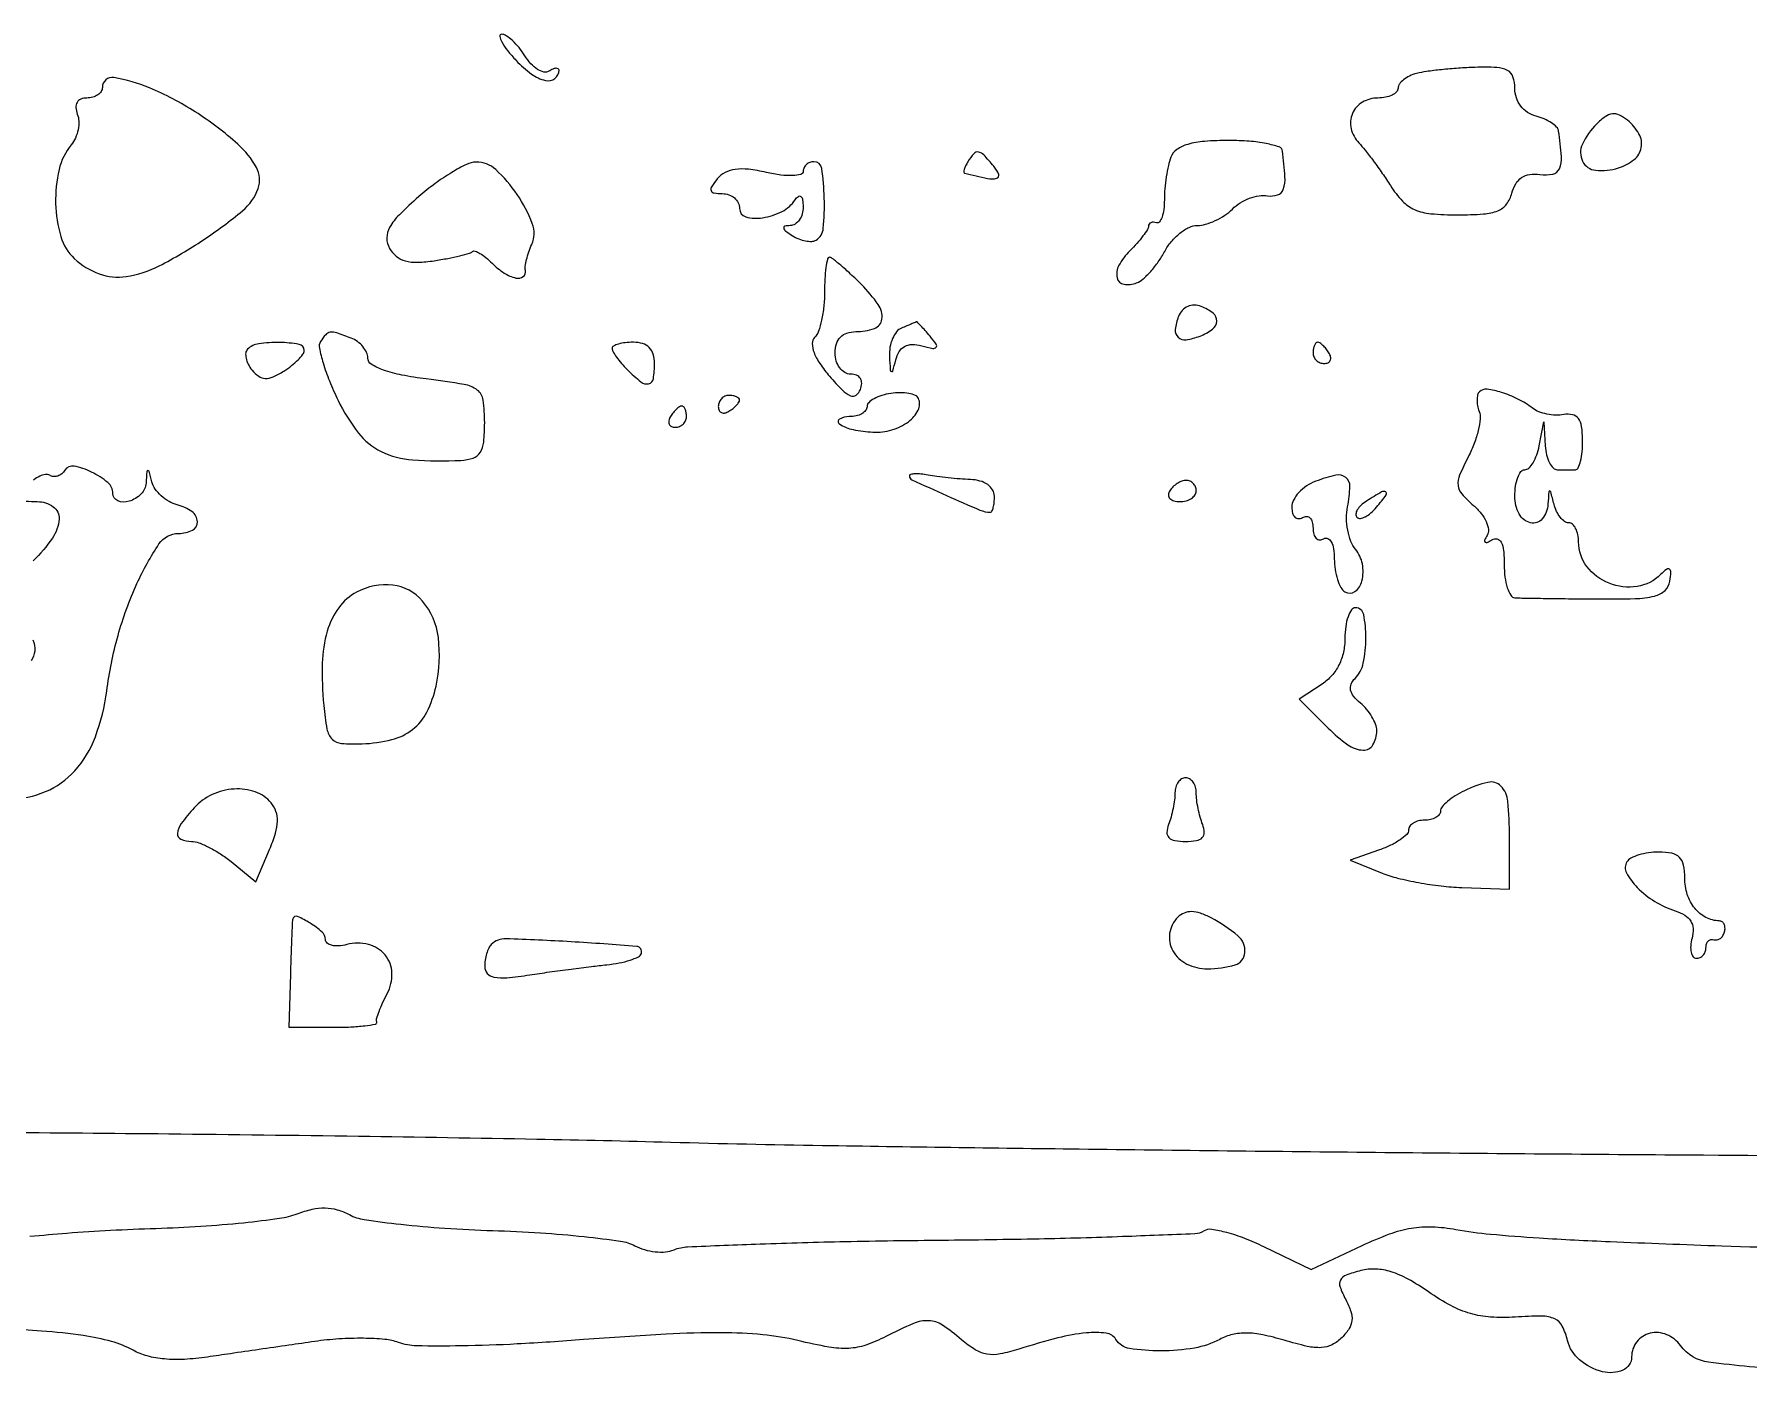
# Model space of a CAD drawing. Extents: x 0 to 5034, y 0 to 2560.
# Drawn here: x 2100.6 to 2262, y 2286 to 2412 of the extents above; entities that cross this region are included whole.
import ezdxf

# ---------------------------------------------------------------- set-up
doc = ezdxf.new("R2010")
doc.units = 0

msp = doc.modelspace()

# ---------------------------------------------------------------- linework, layer by layer
for points in [[(2145.971046, 2409.53082, 0.046048), (2147.408934, 2408.258007, 0.102797), (2148.7316, 2407.655131, 0.219069), (2149.609679, 2407.840938, 0.237031), (2150, 2408.618034, 0.277036), (2149.917278, 2408.755873, 0.14872), (2149.715858, 2408.795549, 0.077316), (2149.403983, 2408.714215, 0.03605), (2149.032707, 2408.520214, -0.199264), (2148.567386, 2408.445026, -0.084792), (2147.975538, 2408.696902, -0.065043), (2147.35066, 2409.224769, -0.045332), (2146.79216, 2409.961197, 0.030436), (2146.236111, 2410.741562, 0.036277), (2145.618631, 2411.401102, 0.039264), (2145.029521, 2411.865253, 0.148278), (2144.585139, 2412, 0.467544), (2144.41819, 2411.800216, 0.083411), (2144.60707, 2411.274678, 0.04176), (2145.145207, 2410.479473, 0.018948)], [(2230.75, 2408.310674, 0.046657), (2230.080469, 2408.067143, 0.05682), (2229.514062, 2407.715479, 0.067019), (2229.127374, 2407.31495, 0.159836), (2229, 2406.926676, -0.194409), (2228.856972, 2406.572726, -0.087096), (2228.443928, 2406.272211, -0.066959), (2227.831509, 2406.068232, -0.046984), (2227.106989, 2406, 0.134525), (2225.648117, 2405.600256, 0.15946), (2224.710163, 2404.530078, 0.159282), (2224.585744, 2403.111457, 0.134192), (2225.305455, 2401.778939, -0.023321), (2225.893592, 2401.102081, -0.007953), (2226.684442, 2400.067876, -0.007887), (2227.522651, 2398.896642, -0.009013), (2228.286018, 2397.75, 0.045966), (2229.414947, 2396.298999, 0.102336), (2230.553721, 2395.496692, 0.081137), (2232.086279, 2395.108824, 0.021493), (2234.616673, 2395, 0.016692), (2237.053299, 2395.081365, 0.078577), (2238.414303, 2395.390851, 0.137254), (2239.22208, 2396.009052, 0.097554), (2239.721044, 2397.041271, -0.069319), (2240.088401, 2397.924413, -0.113928), (2240.643081, 2398.508606, -0.11317), (2241.400599, 2398.792915, -0.067788), (2242.366478, 2398.791271, 0.085326), (2243.566811, 2398.831099, 0.245117), (2244.19324, 2399.341998, 0.120547), (2244.383834, 2400.480016, 0.016645), (2244.125, 2402.883369, 0.161415), (2243.938474, 2403.259244, 0.051406), (2243.449219, 2403.660882, 0.045174), (2242.774627, 2404.024486, 0.03709), (2242, 2404.289749, -0.0816), (2241.191502, 2404.649462, -0.08438), (2240.551274, 2405.245678, -0.083929), (2240.141521, 2406.022939, -0.079589), (2240, 2406.90638, 0.079191), (2239.827089, 2407.991274, 0.194757), (2239.316063, 2408.597002, 0.111156), (2238.29773, 2408.872153, 0.018356), (2236.25, 2408.883999, 0.009449), (2234.685939, 2408.80601, 0.008787), (2233.0875, 2408.667734, 0.008803), (2231.670948, 2408.494814, 0.029142)], [(2107, 2407, -0.145266), (2106.886819, 2406.618655, -0.099317), (2106.568594, 2406.29375, -0.083434), (2106.092793, 2406.074778, -0.066306), (2105.531385, 2406, 0.094009), (2104.969747, 2405.893461, 0.167795), (2104.616375, 2405.591306, 0.152052), (2104.504221, 2405.110328, 0.073557), (2104.64326, 2404.487265, -0.083822), (2104.780675, 2403.806422, -0.056265), (2104.716691, 2403.013388, -0.055077), (2104.473187, 2402.234392, -0.070043), (2104.078078, 2401.594079, 0.116973), (2102.923796, 2399.263345, 0.063424), (2102.601884, 2396.063675, 0.0642), (2103.087745, 2392.946694, 0.135296), (2104.361121, 2390.878191, 0.101444), (2106.697856, 2389.452499, 0.123043), (2109.244235, 2389.19501, 0.083471), (2112.351238, 2390.192443, 0.027241), (2116.515384, 2392.64158, 0.026967), (2120.20223, 2395.386876, 0.133877), (2121.670383, 2397.484549, 0.21642), (2121.508297, 2399.46207, 0.083879), (2119.75, 2401.656909, 0.039261), (2115.745103, 2404.698498, 0.043582), (2111.446789, 2406.957829, 0.058802), (2108.085046, 2407.922205, 0.462468)], [(2247.692247, 2403.54939, 0.086621), (2246.362131, 2401.656733, 0.229439), (2246.38033, 2400.045469, 0.258622), (2247.617903, 2399.194655, 0.101207), (2249.75, 2399.420653, 0.090691), (2251.230068, 2400.206719, 0.180259), (2251.908813, 2401.326296, 0.179188), (2251.691308, 2402.622151, 0.089529), (2250.605946, 2403.912073, 0.062202), (2249.847681, 2404.396473, 0.142981), (2249.185356, 2404.503494, 0.124386), (2248.508614, 2404.239968, 0.041664)], [(2188.5, 2400, 0.024465), (2188.285131, 2399.610999, 0.044078), (2188.154287, 2399.271275, 0.062476), (2188.115545, 2399.022916, 0.353185), (2188.190983, 2398.923489, 0.009465), (2190.352713, 2398.431485, 0.110428), (2191.213243, 2398.444488, 0.46087), (2191.398728, 2398.80783, 0.075397), (2190.933363, 2399.580293, 0.015231), (2189.994387, 2400.644027, 0.16301), (2189.494248, 2400.913356, 0.261772), (2189.059937, 2400.759111, 0.041002)], [(2207.606989, 2400.418213, 0.037334), (2207.373731, 2399.641583, 0.016637), (2207.178303, 2398.590725, 0.016361), (2207.044382, 2397.459904, 0.021293), (2207, 2396.418213, -0.029586), (2206.946145, 2395.508849, -0.053731), (2206.779687, 2394.783787, -0.08262), (2206.536555, 2394.336494, -0.317516), (2206.25, 2394.25, 0.069569), (2205.963211, 2394.303027, 0.112676), (2205.720313, 2394.258705, 0.144729), (2205.560032, 2394.125785, 0.14883), (2205.5, 2393.928571, -0.145086), (2205.405903, 2393.611116, -0.017565), (2204.983238, 2393.008238, -0.019681), (2204.414502, 2392.313406, -0.015028), (2203.740809, 2391.597952, 0.069136), (2202.721775, 2390.250066, 0.182686), (2202.546414, 2389.073096, 0.307953), (2203.178483, 2388.472536, 0.132969), (2204.39143, 2388.596711, 0.088661), (2204.991488, 2388.959074, 0.030587), (2205.71358, 2389.675245, 0.029265), (2206.429381, 2390.579025, 0.029994), (2207.028385, 2391.553037, -0.05111), (2207.659864, 2392.489011, -0.050559), (2208.470152, 2393.281205, -0.055119), (2209.328401, 2393.822817, -0.113692), (2210.097551, 2394, 0.070729), (2210.883834, 2394.111785, 0.038874), (2211.795278, 2394.455016, 0.03784), (2212.683778, 2394.956106, 0.049101), (2213.406132, 2395.54899, -0.05845), (2214.128252, 2396.119485, -0.047454), (2215.014168, 2396.555135, -0.049177), (2215.921797, 2396.800392, -0.08391), (2216.705119, 2396.79899, 0.12172), (2217.667209, 2396.869377, 0.236672), (2218.201285, 2397.397794, 0.098363), (2218.356049, 2398.583079, 0.014525), (2218.125, 2401, 0.290133), (2217.803712, 2401.389983, 0.030063), (2216.599397, 2401.70625, 0.029978), (2214.991168, 2401.927585, 0.01921), (2213.106989, 2402, 0.017659), (2210.771008, 2401.917471, 0.0524), (2209.194399, 2401.638168, 0.084002), (2208.17509, 2401.148736, 0.148356)], [(2136.795536, 2396.712453, 0.016656), (2134.964969, 2395.014966, 0.069189), (2134.053563, 2393.820123, 0.127248), (2133.787543, 2392.82149, 0.13295), (2134.046335, 2391.837363, 0.094038), (2134.680076, 2391.098586, 0.101833), (2135.523863, 2390.668605, 0.075491), (2136.673077, 2390.532804, 0.03041), (2138.250799, 2390.681349, 0.008388), (2139.522315, 2390.901515, 0.01161), (2140.653955, 2391.144429, 0.008294), (2141.583133, 2391.382929, 0.126395), (2141.869048, 2391.546366, -0.292459), (2142.102886, 2391.594184, -0.043411), (2142.556324, 2391.372846, -0.03752), (2143.107162, 2390.983014, -0.023633), (2143.690476, 2390.452381, 0.050996), (2144.831378, 2389.523165, 0.090812), (2145.943196, 2389.052488, 0.212648), (2146.622967, 2389.190084, 0.298582), (2146.841241, 2389.75, -0.088325), (2146.828269, 2390.150169, -0.023125), (2146.950056, 2390.783324, -0.022753), (2147.158403, 2391.503086, -0.021539), (2147.43461, 2392.214506, 0.197302), (2147.481413, 2394.180256, 0.057558), (2146.05355, 2396.917684, 0.057531), (2144.036051, 2399.261547, 0.194258), (2142.181906, 2399.962453, 0.107744), (2141.301661, 2399.749858, 0.022818), (2139.905874, 2398.992278, 0.022893), (2138.33717, 2397.94495, 0.019986)], [(2164.907074, 2398.388031, 0.027492), (2164.377293, 2397.673134, 0.231399), (2164.32752, 2397.286375, 0.280462), (2164.599587, 2397.058553, 0.037579), (2165.377555, 2397, -0.085378), (2165.997113, 2396.893429, -0.093646), (2166.523407, 2396.586876, -0.100375), (2166.875393, 2396.130087, -0.114611), (2167, 2395.59362, 0.337686), (2167.596033, 2394.811729, 0.106217), (2169.161046, 2394.723203, 0.079553), (2171.002071, 2395.320877, 0.126687), (2172.234687, 2396.412284, -0.077717), (2172.5371, 2396.73744, -0.36216), (2172.774351, 2396.730692, -0.18108), (2172.937551, 2396.424095, -0.03054), (2172.984687, 2395.75, -0.069684), (2172.896827, 2395.080015, -0.085406), (2172.628314, 2394.509564, -0.099682), (2172.225509, 2394.125369, -0.138577), (2171.75, 2393.984687, 0.054277), (2171.267095, 2393.926117, 0.409565), (2171.155742, 2393.750153, 0.180775), (2171.329562, 2393.479528, 0.019534), (2171.952254, 2393.05067, 0.045296), (2172.56691, 2392.73572, 0.049042), (2173.212247, 2392.546664, 0.054724), (2173.79244, 2392.501528, 0.131214), (2174.202254, 2392.625, 0.235095), (2174.885178, 2393.725451, 0.030267), (2174.97975, 2396.581728, 0.029624), (2174.738211, 2399.362325, 0.372104), (2174, 2400, 0.088242), (2173.618186, 2399.932087, 0.094736), (2173.29375, 2399.737185, 0.100019), (2173.076714, 2399.446624, 0.110996), (2173, 2399.105311, -0.340919), (2172.769463, 2398.806497, -0.056133), (2171.998968, 2398.694457, -0.041293), (2170.884266, 2398.75056, -0.022253), (2169.529519, 2398.993342, 0.025223), (2167.840074, 2399.285764, 0.062873), (2166.588897, 2399.279973, 0.087589), (2165.643948, 2398.982541, 0.09993)], [(2175, 2387.7, -0.025668), (2174.931524, 2386.367014, -0.028226), (2174.726684, 2385.090312, -0.029271), (2174.428946, 2384.031216, -0.111057), (2174.069564, 2383.45, 0.204092), (2173.843487, 2382.871145, 0.084799), (2174.013189, 2382.031848, 0.057917), (2174.562601, 2380.987772, 0.028474), (2175.480783, 2379.79745, 0.015995), (2176.687697, 2378.491379, 0.09674), (2177.445333, 2377.973086, 0.260404), (2177.974017, 2378.027415, 0.149216), (2178.379835, 2378.54745, 0.082024), (2178.500064, 2379.132368, 0.150959), (2178.375991, 2379.597619, 0.159639), (2178.018535, 2379.895005, 0.094609), (2177.468615, 2380, -0.135114), (2176.908572, 2380.154154, -0.100388), (2176.431406, 2380.5875, -0.086919), (2176.11027, 2381.235706, -0.071767), (2176, 2382, -0.072026), (2176.12506, 2382.863653, -0.121293), (2176.492623, 2383.492399, -0.12387), (2177.103605, 2383.870271, -0.077002), (2177.940983, 2384, 0.085354), (2179.704121, 2384.303191, 0.285034), (2180.406193, 2385.180559, 0.186047), (2180.056539, 2386.559314, 0.042312), (2178.473658, 2388.435433, 0.008257), (2177.458041, 2389.41805, 0.012051), (2176.52891, 2390.246658, 0.007598), (2175.732384, 2390.90269, 0.170056), (2175.454545, 2391, 0.355678), (2175.275179, 2390.853928, 0.016757), (2175.133523, 2390.030625, 0.021287), (2175.032739, 2388.965165, 0.012936)], [(2208.338607, 2385.440013, 0.061221), (2208.028074, 2384.193319, 0.241786), (2208.292769, 2383.474083, 0.226486), (2209.051863, 2383.240736, 0.054851), (2210.356872, 2383.58345, 0.067891), (2211.535158, 2384.230185, 0.227708), (2211.935101, 2384.98827, 0.240909), (2211.585124, 2385.741158, 0.074248), (2210.462146, 2386.376152, 0.092161), (2209.813795, 2386.495878, 0.103874), (2209.194765, 2386.365098, 0.104304), (2208.682533, 2385.997035, 0.093639)], [(2182.25, 2384.337719, 0.130764), (2181.780094, 2383.985232, 0.066516), (2181.401263, 2383.345038, 0.059049), (2181.16459, 2382.532791, 0.054819), (2181.116001, 2381.666667, 0.003379), (2181.192192, 2380.403552, 0.256035), (2181.298092, 2380.237717, 0.482832), (2181.424519, 2380.290938, 0.005085), (2181.707194, 2381.342784, -0.073973), (2182.039967, 2382.129768, -0.131915), (2182.545699, 2382.611172, -0.125573), (2183.243678, 2382.788358, -0.063722), (2184.148344, 2382.671458, 0.014051), (2185.2001, 2382.427772, 0.270366), (2185.505564, 2382.5319, 0.345706), (2185.519414, 2382.817414, 0.018878), (2184.934706, 2383.578674, 0.007538), (2184.473278, 2384.117907, 0.012307), (2184.064147, 2384.559295, 0.005974), (2183.712775, 2384.911615, 0.345046), (2183.627555, 2384.921053, -0.037045), (2183.534157, 2384.872409, -0.001387), (2183.170282, 2384.717133, -0.002502), (2182.73817, 2384.536697, -0.001757)], [(2120.675343, 2382.342009, 0.167193), (2120.504978, 2381.992968, 0.083611), (2120.526889, 2381.496243, 0.068036), (2120.730869, 2380.931797, 0.052569), (2121.093954, 2380.386792, 0.067101), (2121.723647, 2379.807109, 0.145045), (2122.342393, 2379.600697, 0.114687), (2123.072747, 2379.744547, 0.033863), (2124.085278, 2380.28533, 0.026432), (2124.818289, 2380.798844, 0.03299), (2125.43755, 2381.352927, 0.034878), (2125.878407, 2381.870833, 0.16022), (2126, 2382.240547, 0.364407), (2125.525842, 2382.804741, 0.038503), (2123.680033, 2382.982524, 0.039647), (2121.723753, 2382.864614, 0.162905)], [(2127.540319, 2383.065238, 0.192228), (2127.433241, 2382.45518, 0.021217), (2127.788867, 2381.053665, 0.023443), (2128.383712, 2379.360246, 0.016894), (2129.197698, 2377.529978, 0.052409), (2131.113803, 2374.453102, 0.114074), (2133.26088, 2372.70997, 0.096485), (2136.197899, 2371.921135, 0.030666), (2140.75, 2371.881517, 0.067417), (2141.912179, 2372.101704, 0.172578), (2142.577272, 2372.621798, 0.117814), (2142.911749, 2373.595757, 0.024068), (2143, 2375.428044, 0.033958), (2142.8549, 2377.562069, 0.200799), (2142.298782, 2378.506643, 0.120748), (2141.069466, 2379.029334, 0.00935), (2137.5, 2379.543267, -0.017137), (2135.187584, 2379.913047, -0.037591), (2133.460526, 2380.387283, -0.050559), (2132.327578, 2380.92643, -0.26217), (2132, 2381.508235, 0.108694), (2131.882571, 2382.042036, 0.066382), (2131.53535, 2382.588975, 0.061727), (2131.022991, 2383.0656, 0.064985), (2130.418213, 2383.393011, 0.011382), (2129.066895, 2383.876571, 0.109), (2128.462005, 2383.939548, 0.182961), (2128.028951, 2383.716662, 0.045025)], [(2155, 2382.428571, 0.13383), (2155.083265, 2382.123056, 0.022027), (2155.419643, 2381.605357, 0.022866), (2155.881604, 2381.017412, 0.018427), (2156.428571, 2380.428571, 0.026129), (2157.714651, 2379.270315, 0.228764), (2158.440989, 2379.09939, 0.306577), (2158.883578, 2379.5677, 0.040575), (2159, 2381, 0.072254), (2158.873159, 2381.873159, 0.124864), (2158.5, 2382.5, 0.124864), (2157.873159, 2382.873159, 0.072254), (2157, 2383, 0.027026), (2156.233651, 2382.958548, 0.042582), (2155.5875, 2382.832143, 0.052312), (2155.132627, 2382.648967, 0.277684)], [(2221, 2382, 0.105053), (2221.081062, 2381.618444, 0.099167), (2221.311086, 2381.29375, 0.09642), (2221.654762, 2381.076123, 0.093332), (2222.059017, 2381, 0.108972), (2222.413961, 2381.078288, 0.182303), (2222.6254, 2381.29375, 0.161196), (2222.656512, 2381.6179, 0.082592), (2222.5, 2382, 0.029505), (2222.231006, 2382.382774, 0.035638), (2221.933975, 2382.70625, 0.038439), (2221.65171, 2382.934461, 0.151918), (2221.440983, 2383, 0.210953), (2221.272352, 2382.92554, 0.081139), (2221.129539, 2382.70625, 0.061769), (2221.032345, 2382.382849, 0.042167)], [(2165, 2376.940983, 0.108972), (2165.078288, 2376.586039, 0.182303), (2165.29375, 2376.3746, 0.161196), (2165.6179, 2376.343488, 0.082592), (2166, 2376.5, 0.029505), (2166.382774, 2376.768994, 0.035638), (2166.70625, 2377.066025, 0.038439), (2166.934461, 2377.34829, 0.151918), (2167, 2377.559017, 0.210953), (2166.92554, 2377.727648, 0.081139), (2166.70625, 2377.870461, 0.061769), (2166.382849, 2377.967655, 0.042167), (2166, 2378, 0.105053), (2165.618444, 2377.918938, 0.099167), (2165.29375, 2377.688914, 0.09642), (2165.076123, 2377.345238, 0.093332)], [(2181.25, 2378.181109, 0.038379), (2180.388644, 2377.990223, 0.053179), (2179.660937, 2377.681641, 0.06577), (2179.160756, 2377.310263, 0.202911), (2179, 2376.930449, -0.17408), (2178.872526, 2376.575408, -0.093323), (2178.510417, 2376.273319, -0.073609), (2177.970946, 2376.068894, -0.053868), (2177.333333, 2376, 0.127889), (2176.412717, 2375.760612, 0.563707), (2176.397002, 2375.316769, 0.093327), (2177.700453, 2374.775698, 0.040922), (2179.562844, 2374.540645, 0.081509), (2181.343504, 2374.753387, 0.089412), (2182.900458, 2375.524618, 0.116408), (2183.813989, 2376.607534, 0.224384), (2183.844541, 2377.717037, 0.19409), (2183.557893, 2377.996919, 0.053313), (2182.940271, 2378.176874, 0.045542), (2182.136656, 2378.246134, 0.034093)], [(2236.666667, 2378.333333, 0.137419), (2236.499814, 2378.036625, 0.056395), (2236.441045, 2377.574429, 0.050063), (2236.487804, 2377.03357, 0.045062), (2236.641255, 2376.492491, -0.116926), (2236.7353, 2375.792819, -0.033608), (2236.55311, 2374.70787, -0.031835), (2236.175226, 2373.4741, -0.029106), (2235.634211, 2372.259535, 0.019036), (2234.800466, 2370.484783, 0.126317), (2234.655626, 2369.525203, 0.157241), (2235.009308, 2368.719003, 0.034351), (2236.104406, 2367.642633, -0.047705), (2236.810718, 2366.910369, -0.061419), (2237.29851, 2366.113578, -0.074878), (2237.508439, 2365.375693, -0.171985), (2237.388041, 2364.818847, 0.031547), (2237.153274, 2364.379234, 0.326468), (2237.192429, 2364.189673, 0.301943), (2237.3921, 2364.159596, 0.02916), (2237.845492, 2364.404508, -0.200278), (2238.339375, 2364.483324, -0.222652), (2238.71396, 2364.183354, -0.091211), (2238.937578, 2363.39228, -0.023397), (2239, 2362.059017, 0.030948), (2239.072847, 2360.88321, 0.046765), (2239.29375, 2359.882267, 0.058268), (2239.615251, 2359.175811, 0.24785), (2240, 2358.944444, 0.009661), (2240.670849, 2358.920164, 0.000595), (2242.667047, 2358.888889, 0.000884), (2245.045391, 2358.858662, 0.000655), (2247.675055, 2358.833333, 0.008521), (2251.317575, 2358.86509, 0.053277), (2253.162147, 2359.110395, 0.12777), (2254.140186, 2359.635628, 0.171162), (2254.605754, 2360.519588, 0.021902), (2254.690372, 2361.346858, 0.260488), (2254.554874, 2361.626279, 0.330493), (2254.279737, 2361.618366, 0.029573), (2253.730699, 2361.130699, -0.159558), (2251.514051, 2360.007645, -0.133393), (2248.880948, 2360.305712, -0.135226), (2246.785817, 2361.887765, -0.165284), (2246, 2364.2, 0.049509), (2245.931628, 2364.888812, 0.069502), (2245.727789, 2365.47125, 0.08967), (2245.427119, 2365.863256, 0.186529), (2245.073324, 2366, -0.159836), (2244.68505, 2366.127374, -0.067019), (2244.284521, 2366.514062, -0.05682), (2243.932857, 2367.080469, -0.046657), (2243.689326, 2367.75, 0.001923), (2243.377121, 2368.926177, 0.339035), (2243.280763, 2369, 0.392517), (2243.198801, 2368.923939, 0.002113), (2243.116001, 2367.75, -0.154114), (2242.57762, 2366.370171, -0.290036), (2241.488094, 2365.998952, -0.216728), (2240.406015, 2366.844067, -0.120805), (2240, 2368.5, -0.035408), (2240.067891, 2369.457508, -0.053733), (2240.273319, 2370.265625, -0.070209), (2240.573705, 2370.820103, -0.237871), (2240.930449, 2371, 0.197067), (2241.318305, 2371.159044, 0.061974), (2241.714881, 2371.660937, 0.051079), (2242.060029, 2372.388683, 0.037644), (2242.294267, 2373.25), (2242.727636, 2375.5), (2242.863818, 2373.25, 0.042203), (2242.989419, 2372.388702, 0.059684), (2243.253747, 2371.660937, 0.076309), (2243.607244, 2371.165716, 0.202329), (2244, 2371), (2244.911875, 2371), (2245.7, 2371, 0.295082), (2245.969549, 2371.174251, 0.045193), (2246.188483, 2371.807813, 0.038409), (2246.336954, 2372.696106, 0.024035), (2246.379943, 2373.75, 0.031871), (2246.285653, 2375.075528, 0.124166), (2245.981726, 2375.832497, 0.188544), (2245.438092, 2376.180346, 0.093245), (2244.605754, 2376.189127, -0.053313), (2243.847807, 2376.136839, -0.040679), (2243.021504, 2376.235604, -0.041703), (2242.253618, 2376.459435, -0.072459), (2241.675811, 2376.783892, 0.04602), (2240.296933, 2377.656747, 0.043122), (2238.751834, 2378.284977, 0.044553), (2237.379389, 2378.578854, 0.230795)], [(2160.5, 2376, 0.082592), (2160.343488, 2375.6179, 0.161196), (2160.3746, 2375.29375, 0.182303), (2160.586039, 2375.078288, 0.108972), (2160.940983, 2375, 0.093332), (2161.345238, 2375.076123, 0.09642), (2161.688914, 2375.29375, 0.099167), (2161.918938, 2375.618444, 0.105053), (2162, 2376, 0.042167), (2161.967655, 2376.382849, 0.061769), (2161.870461, 2376.70625, 0.081139), (2161.727648, 2376.92554, 0.210953), (2161.559017, 2377, 0.151918), (2161.34829, 2376.934461, 0.038439), (2161.066025, 2376.70625, 0.035638), (2160.768994, 2376.382774, 0.029505)], [(2183, 2370.424936, 0.292706), (2183.234055, 2370.059378, 0.002371), (2186.500557, 2368.572945, 0.004801), (2189.630012, 2367.202714, 0.101118), (2190.622124, 2367, 0.294872), (2190.768378, 2367.094466, 0.044287), (2190.888999, 2367.440625, 0.037937), (2190.972643, 2367.925151, 0.023782), (2191, 2368.5, 0.138047), (2190.832169, 2369.096293, 0.103088), (2190.362248, 2369.596519, 0.084681), (2189.639375, 2369.938795, 0.059889), (2188.75, 2370.076511, -0.010099), (2187.760807, 2370.130167, -0.007033), (2186.646875, 2370.228955, -0.007097), (2185.580471, 2370.353986, -0.01456), (2184.75, 2370.488027, 0.020733), (2184.078999, 2370.58785, 0.03558), (2183.514062, 2370.607684, 0.042461), (2183.108487, 2370.558406, 0.355149)], [(2207.5, 2369, 0.139169), (2207.392057, 2368.620352, 0.191142), (2207.521475, 2368.29375, 0.138808), (2207.889346, 2368.073267, 0.066118), (2208.440983, 2368, 0.062283), (2209.037096, 2368.074545, 0.080552), (2209.542039, 2368.29375, 0.097988), (2209.879982, 2368.618621, 0.153634), (2210, 2369, 0.092995), (2209.928382, 2369.381732, 0.096318), (2209.723586, 2369.70625, 0.099231), (2209.418051, 2369.923444, 0.105429), (2209.059017, 2370, 0.089642), (2208.653442, 2369.926698, 0.053229), (2208.2129, 2369.70625, 0.051032), (2207.806203, 2369.382515, 0.06081)], [(2221.25, 2369.914811, 0.057414), (2220.389578, 2369.471181, 0.058935), (2219.660937, 2368.846815, 0.065226), (2219.165804, 2368.144855, 0.121605), (2219, 2367.473207, 0.064503), (2219.073089, 2366.909008, 0.136163), (2219.29375, 2366.530941, 0.191449), (2219.620488, 2366.395295, 0.143155), (2220, 2366.5, -0.146489), (2220.379403, 2366.602013, -0.191582), (2220.70625, 2366.461189, -0.134005), (2220.927049, 2366.074636, -0.063222), (2221, 2365.5, 0.063222), (2221.072951, 2364.925364, 0.134005), (2221.29375, 2364.538811, 0.191582), (2221.620597, 2364.397987, 0.146489), (2222, 2364.5, -0.248314), (2222.383847, 2364.525676, -0.167127), (2222.711803, 2364.219427, -0.085479), (2222.930977, 2363.553315, -0.03685), (2223, 2362.618034, 0.037025), (2223.074343, 2361.615445, 0.041014), (2223.295825, 2360.669579, 0.045014), (2223.619753, 2359.907587, 0.132083), (2224.007063, 2359.495635, 0.305835), (2224.946916, 2359.533275, 0.175745), (2225.603341, 2360.5153, 0.108032), (2225.64536, 2362.127225, 0.126559), (2224.9942, 2363.506989, -0.083246), (2224.557834, 2364.257558, -0.044186), (2224.267877, 2365.296385, -0.04238), (2224.154017, 2366.440754, -0.05088), (2224.248215, 2367.518121, 0.036607), (2224.469945, 2369.425945, 0.239149), (2224.082551, 2370.277464, 0.229), (2223.150975, 2370.489818, 0.03382)], [(2226.02896, 2368.03906, 0.044429), (2225.507686, 2367.640546, 0.073916), (2225.159984, 2367.21208, 0.108439), (2225.032091, 2366.823706, 0.225585), (2225.13646, 2366.530207, 0.234162), (2225.452534, 2366.423579, 0.085026), (2225.916631, 2366.569338, 0.06172), (2226.453252, 2366.934292, 0.039407), (2226.979944, 2367.475834, 0.011124), (2227.89468, 2368.6293, 0.447869), (2227.839289, 2368.911334, 0.273213), (2227.458847, 2368.911828, 0.007952)], [(2130.94517, 2359.474712, 0.113387), (2129.259376, 2358.008293, 0.086787), (2128.180384, 2355.808016, 0.064327), (2127.709193, 2352.778783, 0.030237), (2127.846613, 2348.811219, 0.019781), (2128.150575, 2346.567203, 0.153597), (2128.631902, 2345.640412, 0.179054), (2129.520185, 2345.2302, 0.028971), (2131.455598, 2345.190812, 0.051231), (2134.244549, 2345.583688, 0.105705), (2136.215451, 2346.542915, 0.111712), (2137.554467, 2348.18286, 0.061582), (2138.420039, 2350.63594, 0.084324), (2138.638743, 2355.193174, 0.146457), (2137.137248, 2358.637053, 0.191866), (2134.341558, 2360.127108, 0.151305)], [(2224, 2355.121972, -0.053878), (2223.858168, 2353.809565, -0.062016), (2223.439326, 2352.622415, -0.064443), (2222.759809, 2351.611391, -0.066144), (2221.850618, 2350.816808), (2219.701237, 2349.389672), (2222.415185, 2346.675724, 0.040388), (2224.264479, 2345.103274, 0.143937), (2225.715307, 2344.593284, 0.280316), (2226.634471, 2345.088869, 0.133205), (2227, 2346.436572, 0.091363), (2226.889958, 2347.033767, 0.04283), (2226.546925, 2347.743808, 0.040528), (2226.047768, 2348.447943, 0.045128), (2225.457618, 2349.035174, -0.046596), (2224.818201, 2349.675168, -0.120521), (2224.535154, 2350.258232, -0.155155), (2224.588313, 2350.811415, -0.095726), (2224.957618, 2351.357618, 0.147146), (2225.72521, 2352.785669, 0.048696), (2225.974185, 2355.17809, 0.050427), (2225.766675, 2357.37004, 0.358142), (2225, 2358, 0.248583), (2224.616076, 2357.796555, 0.065546), (2224.29375, 2357.154579, 0.050659), (2224.072837, 2356.224415, 0.032999)], [(2115.654988, 2339.171259, 0.023736), (2114.431384, 2337.682958, 0.140164), (2114.077471, 2336.748729, 0.322399), (2114.404631, 2336.203122, 0.102076), (2115.389216, 2336, -0.090377), (2116.080587, 2335.874003, -0.027465), (2117.058893, 2335.442452, -0.026516), (2118.122996, 2334.8284, -0.026071), (2119.122409, 2334.101963), (2121.466386, 2332.203925), (2122.742326, 2335.238495, 0.024617), (2123.299151, 2336.769613, 0.066791), (2123.489814, 2337.906256, 0.092978), (2123.3493, 2338.819834, 0.088906), (2122.886689, 2339.636532, 0.136997), (2121.402372, 2340.664637, 0.09976), (2119.402646, 2340.935462, 0.093024), (2117.331413, 2340.407111, 0.100323)], [(2208, 2340.581787, -0.032815), (2207.956854, 2339.925091, -0.017107), (2207.821697, 2339.115525, -0.016939), (2207.625558, 2338.290883, -0.024761), (2207.393011, 2337.581787, 0.079557), (2207.238166, 2336.846751, 0.213704), (2207.428179, 2336.360073, 0.156181), (2207.981809, 2336.080492, 0.039465), (2209, 2336, 0.039465), (2210.018191, 2336.080492, 0.156181), (2210.571821, 2336.360073, 0.213704), (2210.761834, 2336.846751, 0.079557), (2210.606989, 2337.581787, -0.024761), (2210.374442, 2338.290883, -0.016939), (2210.178303, 2339.115525, -0.017107), (2210.043146, 2339.925091, -0.032815), (2210, 2340.581787, 0.068778), (2209.925082, 2341.123848, 0.085072), (2209.70625, 2341.5834, 0.099897), (2209.381338, 2341.890679, 0.140509), (2209, 2342, 0.140509), (2208.618662, 2341.890679, 0.099897), (2208.29375, 2341.5834, 0.085072), (2208.074918, 2341.123848, 0.068778)], [(2235.25, 2340.775602, 0.02848), (2234.388599, 2340.299511, 0.0367), (2233.660937, 2339.763122, 0.040009), (2233.145513, 2339.244427, 0.177391), (2233, 2338.847186, -0.172323), (2232.885184, 2338.523936, -0.093793), (2232.559375, 2338.248861, -0.074197), (2232.073827, 2338.062762, -0.054525), (2231.5, 2338, 0.059205), (2230.926343, 2337.931834, 0.078159), (2230.440625, 2337.730729, 0.096605), (2230.115291, 2337.432976, 0.160616), (2230, 2337.083333, -0.20349), (2229.823268, 2336.667062, -0.04201), (2229.192187, 2336.152722, -0.037903), (2228.303035, 2335.638789, -0.027786), (2227.25, 2335.20253), (2224.5, 2334.238394), (2227.5, 2333.028035, 0.034875), (2228.967461, 2332.55188, 0.015868), (2230.940625, 2332.126561, 0.015624), (2233.057487, 2331.808087, 0.020703), (2235, 2331.658838), (2239.5, 2331.5), (2239.5, 2336.416667, 0.022671), (2239.34701, 2339.788999, 0.172191), (2238.691555, 2341.211768, 0.264362), (2237.468485, 2341.564994, 0.053105)], [(2250.549826, 2334.08062, 0.267042), (2250.516892, 2333.041047, 0.072169), (2251.531826, 2331.661603, 0.06016), (2253.186486, 2330.34473, 0.061252), (2255.097341, 2329.469105, -0.05943), (2256.003073, 2329.058038, -0.118513), (2256.558984, 2328.507331, -0.127902), (2256.779174, 2327.794889, -0.075419), (2256.685041, 2326.903596, 0.043166), (2256.560231, 2326.174315, 0.073795), (2256.599718, 2325.559181, 0.110954), (2256.788206, 2325.150815, 0.233448), (2257.09362, 2325, 0.10954), (2257.439407, 2325.076675, 0.099841), (2257.733751, 2325.29375, 0.095162), (2257.931152, 2325.618207, 0.089443), (2258, 2326, -0.077096), (2258.056358, 2326.363336, -0.119977), (2258.220313, 2326.632812, -0.144529), (2258.464677, 2326.765779, -0.134046), (2258.75, 2326.75, 0.132821), (2259.055244, 2326.732382, 0.109702), (2259.353125, 2326.867188, 0.09521), (2259.598012, 2327.136763, 0.0758), (2259.75, 2327.5, 0.071373), (2259.789425, 2327.883389, 0.104772), (2259.70625, 2328.210748, 0.129355), (2259.515609, 2328.43037, 0.145571), (2259.25, 2328.515313, -0.1168), (2257.988695, 2328.841357, -0.102427), (2256.936754, 2329.708942, -0.092661), (2256.240354, 2331.00764, -0.077005), (2256, 2332.559017, 0.04789), (2255.882834, 2333.779497, 0.149597), (2255.5, 2334.5, 0.149597), (2254.779497, 2334.882834, 0.04789), (2253.559017, 2335, 0.034688), (2252.582977, 2334.932205, 0.039476), (2251.668162, 2334.729932, 0.043241), (2250.934876, 2334.434541, 0.137825)], [(2124.927948, 2328.718615, 0.068333), (2124.896107, 2328.545519, 0.00051), (2124.83162, 2327.095468, 0.001904), (2124.765701, 2325.432286, 0.001219), (2124.701203, 2323.5), (2124.546509, 2318.5), (2128.773255, 2318.5, 0.011123), (2130.382346, 2318.5358, 0.019531), (2131.708756, 2318.646875, 0.015398), (2132.715198, 2318.802481, 0.456358), (2132.83102, 2319, -0.155024), (2132.825366, 2319.308829, -0.016783), (2133.054484, 2319.993663, -0.01932), (2133.394427, 2320.808926, -0.014428), (2133.829038, 2321.680554, 0.1332), (2134.272426, 2323.604031, 0.164503), (2133.62047, 2325.313417, 0.160269), (2132.046671, 2326.305616, 0.12577), (2130.017591, 2326.294349, -0.045513), (2129.244758, 2326.165809, -0.077246), (2128.592667, 2326.218306, -0.115093), (2128.160575, 2326.434377, -0.223075), (2128, 2326.77638, 0.214988), (2127.688986, 2327.466275, 0.04001), (2126.549605, 2328.321268, 0.043842), (2125.377402, 2328.925806, 0.434913)], [(2208.268868, 2328.868868, 0.159407), (2207.497952, 2327.34837, 0.16992), (2207.801893, 2325.710954, 0.147539), (2209.127726, 2324.456669, 0.116703), (2211.057614, 2324, 0.072615), (2213.657672, 2324.379607, 0.31181), (2214.585594, 2325.535732, 0.240612), (2213.916491, 2327.116429, 0.053526), (2211.403196, 2328.803492, 0.037306), (2210.397019, 2329.240383, 0.078715), (2209.561634, 2329.390639, 0.101625), (2208.863093, 2329.262298, 0.100623)], [(2143.625537, 2326.292203, 0.086236), (2143.38527, 2325.950876, 0.036772), (2143.183751, 2325.427897, 0.034983), (2143.04615, 2324.824876, 0.038621), (2143, 2324.228298, 0.183202), (2143.247427, 2323.575676, 0.167102), (2143.875956, 2323.220064, 0.070294), (2145.081287, 2323.167744, 0.013616), (2147.25, 2323.438509, -0.003016), (2149.096621, 2323.708928, -0.002262), (2151.132812, 2323.985186, -0.002286), (2153.051756, 2324.227783, -0.00524), (2154.5, 2324.388765, 0.022687), (2155.667591, 2324.559963, 0.031236), (2156.693799, 2324.825721, 0.032073), (2157.477244, 2325.138621, 0.20356), (2157.755488, 2325.452645, 0.487174), (2157.316907, 2326.117349, 0.005384), (2151.139376, 2326.551202, 0.006568), (2145.000096, 2326.83511, 0.207523)]]:
    msp.add_lwpolyline(points, format="xyb", close=True)
for points in [[(2098.260218, 2340, 0.100819), (2101.654338, 2340.691411, 0.109365), (2104.395624, 2342.64754, 0.094065), (2106.340219, 2345.851012, 0.05735), (2107.410303, 2350.159932, -0.036018), (2108.475109, 2355.390018, -0.038777), (2110.262393, 2360.280732, -0.039519), (2112.333125, 2364.009987, -0.251331), (2114.178257, 2365, 0.116382), (2115.48068, 2365.307321, 0.296662), (2115.949766, 2366.106881, 0.230705), (2115.433828, 2367.051992, 0.09071), (2114.05356, 2367.696245, -0.065911), (2113.276595, 2368.01327, -0.05412), (2112.550354, 2368.539646, -0.055998), (2111.980506, 2369.184654, -0.088257), (2111.669562, 2369.852625, 0.003643), (2111.397103, 2370.849092, 0.38784), (2111.287133, 2370.917525, 0.339164), (2111.193647, 2370.813797, 0.003335), (2111.116001, 2369.75, -0.181919), (2110.646319, 2368.715231, -0.119822), (2109.516928, 2368.02854, -0.17444), (2108.466829, 2368.06806, -0.305991), (2108, 2368.759453, 0.222168), (2107.521123, 2369.783991, 0.060805), (2105.985121, 2370.779096, 0.064229), (2104.333869, 2371.33571, 0.313193), (2103.477262, 2370.963209, -0.080669), (2103.180413, 2370.621018, -0.091617), (2102.802426, 2370.408334, -0.100729), (2102.403387, 2370.356565, -0.121038), (2102.044209, 2370.472678, 0.176827), (2101.640107, 2370.556083, 0.075207), (2101.10378, 2370.392156, 0.061191), (2100.524098, 2370.021424, 0.046747)], [(2099.754609, 2368.04875, 0.021696), (2100.877555, 2368, -0.156052), (2102.37229, 2367.521843, -0.260474), (2102.922046, 2366.359998, -0.13495), (2102.294287, 2364.562199, -0.045324), (2100.498567, 2362.407657, 0.020268)], [(2100.457543, 2354.975006, -0.118572), (2100.630697, 2353.931016, -0.138042), (2100.29508, 2353.000136, -0.029418)], [(2299.409455, 2306.110453, 0.000579), (2255, 2306.46883, -0.000699), (2226.867962, 2306.702596, -0.000718), (2198.984375, 2307.013309, -0.000694), (2174.796345, 2307.351141, -0.003037), (2160.5, 2307.657537, 0.002287), (2147.905071, 2307.94638, 0.000987), (2131.121875, 2308.221332, 0.000977), (2113.25962, 2308.443788, 0.001294), (2097, 2308.572431, -0.001156), (2058.710808, 2308.86483, -0.000565), (2009.872766, 2309.405908, -0.000394), (1962.867811, 2310.016841, -0.004328), (1944, 2310.440312, 0.000504), (1931.875795, 2310.80521, 0.002232), (1924.740767, 2310.980884, 0.001099), (1919.754216, 2311.070432, 0.091042), (1919, 2310.944205, -0.069888), (1918.739982, 2310.889366, -0.023783), (1918.353125, 2310.881337, -0.023112), (1917.919545, 2310.913053, -0.024635), (1917.5, 2310.984422, 0.051655), (1916.688691, 2311.077756, 0.000078), (1901.8125, 2311.243841, 0.000637)], [(2100.171399, 2298.818874, -0.005673), (2103.663263, 2299.127198, -0.006118), (2107.771028, 2299.392464, -0.005477), (2112.038452, 2299.568792, 0.008391), (2116.276812, 2299.768664, 0.009761), (2120.296984, 2300.104833, 0.008881), (2123.678121, 2300.514961, 0.056272), (2125.353927, 2300.944463, -0.035261), (2126.760438, 2301.36852, -0.059894), (2127.981396, 2301.494343, -0.065702), (2129.11626, 2301.324947, -0.053052), (2130.259195, 2300.861283, 0.086299), (2131.665113, 2300.396586, 0.00914), (2135.101163, 2299.951653, 0.011072), (2139.245556, 2299.584543, 0.008677), (2143.753893, 2299.364121, -0.008237), (2148.254276, 2299.148052, -0.010648), (2152.374228, 2298.793925, -0.008576), (2155.789196, 2298.367629, -0.087738), (2157.138314, 2297.925977, 0.053919), (2158.033944, 2297.56444, 0.043377), (2159.054612, 2297.368957, 0.044909), (2160.0411, 2297.356353, 0.080096), (2160.828141, 2297.546314, -0.088604), (2162.1129, 2297.833522, -0.001706), (2168.938402, 2298.10515, -0.004066), (2176.928699, 2298.330778, -0.002707), (2186.089824, 2298.465305, 0.00264), (2195.210663, 2298.598018, 0.004107), (2203.071775, 2298.818526, 0.001293), (2209.867661, 2299.082623, 0.128741), (2210.774586, 2299.360686, -0.179362), (2211.4591, 2299.498465, -0.026555), (2212.861532, 2299.200394, -0.027121), (2214.548925, 2298.647295, -0.020322), (2216.341511, 2297.864738), (2220.813496, 2295.692079), (2225.616198, 2297.949616, -0.020674), (2228.207234, 2299.039179, -0.046555), (2230.262695, 2299.59408, -0.052858), (2232.217137, 2299.721333, -0.034773), (2234.45945, 2299.47341, 0.021518), (2237.693578, 2299.028832, 0.007913), (2242.289402, 2298.670771, 0.005164), (2248.961566, 2298.326188, 0.001409), (2259.5, 2297.920756, 0.010886), (2273.602648, 2297.725239, 0.010621)], [(2265.976935, 2286.257658, -0.018794), (2258.236521, 2286.96831, -0.205389), (2255.605237, 2288.525193, 0.135994), (2254.301313, 2289.556315, 0.157546), (2252.730328, 2289.692139, 0.174017), (2251.485291, 2288.89259, 0.165319), (2251, 2287.464962, -0.301446), (2250.171547, 2286.215697, -0.163681), (2248.256708, 2286.071464, -0.11297), (2246.100402, 2287.17845, -0.15954), (2244.970753, 2289, 0.05714), (2244.46644, 2290.369436, 0.172147), (2243.757497, 2291.047091, 0.106779), (2242.553247, 2291.302678, 0.015515), (2240.034889, 2291.215398, -0.032241), (2237.718539, 2291.21259, -0.054855), (2235.812699, 2291.545329, -0.052985), (2233.980257, 2292.29496, -0.027964), (2231.882912, 2293.581142, 0.023658), (2229.950661, 2294.789087, 0.051546), (2228.348253, 2295.482497, 0.065848), (2226.912684, 2295.73468, 0.072198), (2225.507202, 2295.591164, 0.026456), (2224.111802, 2295.161343, 0.186229), (2223.587127, 2294.70122, 0.211604), (2223.544012, 2294.0445, 0.034989), (2224.075592, 2292.858754, -0.040179), (2224.559141, 2291.74949, -0.10721), (2224.659481, 2290.897011, -0.118179), (2224.395416, 2290.130341, -0.054661), (2223.731618, 2289.303047, -0.076165), (2222.790251, 2288.611823, -0.108413), (2221.792272, 2288.340623, -0.068949), (2220.454699, 2288.459067, -0.016275), (2218.281464, 2289.033817, 0.021149), (2216.270833, 2289.544655, 0.048358), (2214.71757, 2289.716004, 0.061958), (2213.419022, 2289.571892, 0.064367), (2212.213208, 2289.114106, -0.081566), (2209.830207, 2288.301525, -0.041027), (2206.654541, 2288.034627, -0.038341), (2203.712135, 2288.255144, -0.219888), (2202.440595, 2289.096119, 0.225479), (2201.507753, 2289.698898, 0.057194), (2199.655337, 2289.72831, 0.038455), (2196.972695, 2289.253279, 0.014457), (2193.304501, 2288.194327, -0.029483), (2191.534462, 2287.740462, -0.089113), (2190.294579, 2287.72273, -0.097894), (2189.192914, 2288.135668, -0.040187), (2187.901491, 2289.085436, 0.032069), (2186.094193, 2290.460306, 0.13698), (2184.817503, 2290.874836, 0.112059), (2183.373033, 2290.609748, 0.018143), (2180.773284, 2289.38276, -0.036662), (2178.8895, 2288.577505, -0.0713), (2177.286201, 2288.271972, -0.055418), (2175.410743, 2288.393623, -0.014989), (2172.491779, 2289.001972, 0.035228), (2169.185471, 2289.552588, 0.022572), (2165.296517, 2289.745084, 0.015322), (2160.082885, 2289.607828, 0.004845), (2152.31293, 2289.089178, -0.005718), (2146.04911, 2288.682043, -0.009557), (2140.77199, 2288.500663, -0.008205), (2136.588357, 2288.505539, -0.084206), (2134.894095, 2288.823637, 0.066062), (2133.609669, 2289.113115, 0.019424), (2131.58764, 2289.216119, 0.019139), (2129.281303, 2289.155637, 0.01948), (2127, 2288.9188, 0.000271), (2124.558819, 2288.567453, 0.000181), (2121.763325, 2288.16253, 0.000182), (2119.052748, 2287.767898, 0.000358), (2116.896425, 2287.451581, -0.0232), (2114.723442, 2287.233602, -0.036076), (2112.841497, 2287.268482, -0.042159), (2111.235153, 2287.552365, -0.060744), (2109.896425, 2288.087888, 0.057963), (2107.860273, 2288.915518, 0.031692), (2105.21931, 2289.469897, 0.018358), (2101.276908, 2289.892698, 0.004068), (2094.5, 2290.313326, -0.02991)]]:
    msp.add_lwpolyline(points, format="xyb")

doc.saveas('drawing.dxf')
